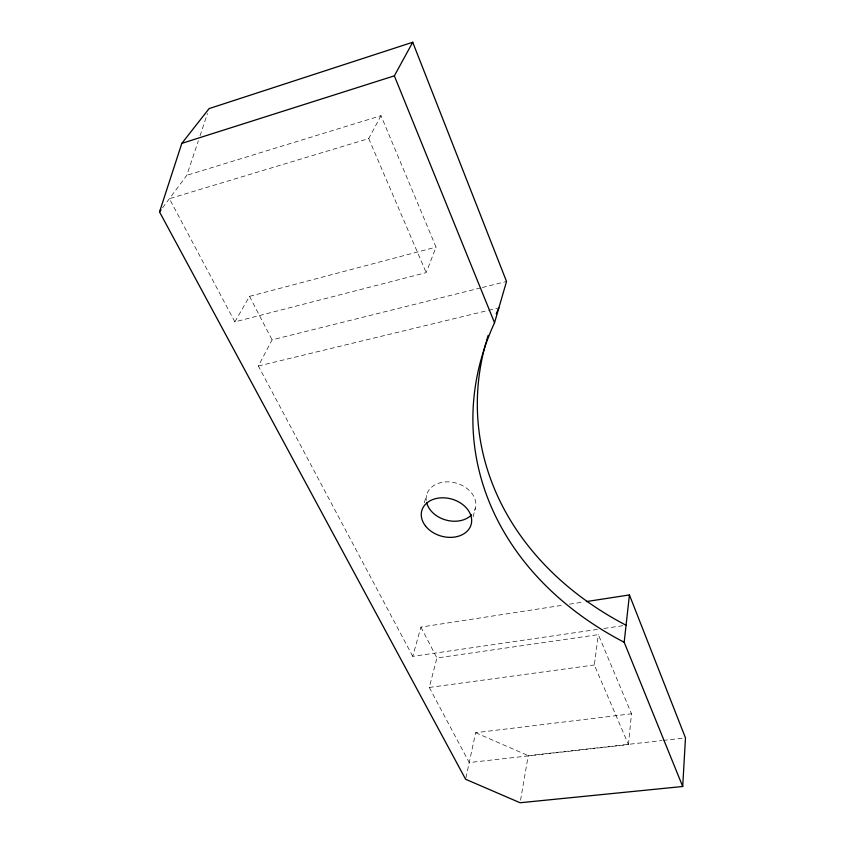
<?xml version="1.0" encoding="UTF-8"?>
<svg xmlns="http://www.w3.org/2000/svg" width="845" height="845" viewBox="0 0 845 845"><rect width="100%" height="100%" fill="white"/><g stroke="black" fill="none" stroke-linecap="round" stroke-linejoin="round"><path stroke-width="0.63" stroke-dasharray="4.22 3.17" d="M628.437 744.572L631.49 713.793L598.344 634.648L436.918 657.97L429.281 687.45L469.218 762.56L628.437 744.572L594.331 664.973L598.344 634.648M520.541 800.204L528.22 755.662L661.888 740.558M465.901 777.981L475.65 732.699L631.49 713.793M473.126 516.876L475.376 508.183M597.457 629.409L412.751 656.364L420.916 627.085L564.27 604.978M424.274 502.743L426.535 495.381M162.557 207.849L186.808 175.327L198.374 140.724M200.022 135.781L207.458 113.536M381 115.68L368.747 138.58L169.391 198.691L234.878 321.861L426.186 272.629L436.041 247.11L381 115.68L186.808 175.327M412.751 656.364L258.369 366.022L272.069 339.848L481.048 287.828M234.878 321.861L249.528 296.352L436.041 247.11M482.315 287.511L506.535 281.48M258.369 366.022L487.354 310.622M488.632 310.316L497.589 308.15M569.477 604.175L583.81 601.967M603.953 628.458L623.473 625.617M429.281 687.45L594.331 664.973M663.198 740.41L682.855 738.181M475.65 732.699L528.22 755.662M249.528 296.352L272.069 339.848M420.916 627.085L436.918 657.97M368.747 138.58L426.186 272.629M426.25 500.42A25.255 19.181 15.8 0 1 455.613 482.939A25.255 19.181 15.8 0 1 473.284 512.757"/><path stroke-width="1.27" d="M682.707 786.494L624.18 642.263A355.249 277.72 -4.4 0 1 494.536 322.748L506.535 281.48L412.73 42.25L209.106 108.593L181.812 143.375L159.525 211.915L465.627 779.27L520.097 802.75L682.707 786.494L685.475 737.886L629.43 594.933L586.419 601.566M624.18 642.263L629.43 594.933M181.812 143.375L394.351 75.849L412.73 42.25M159.525 211.915L161.036 209.877M394.351 75.849L494.536 322.748M626.071 625.237A349.46 275.576 -4.9 0 1 485.991 342.605M486.329 341.401A349.46 275.576 -4.9 0 1 488.167 335.38M496.226 313.801A349.46 275.576 -4.9 0 1 498.867 307.833M471.658 514.763A25.255 19.181 15.8 0 1 446.086 520.087A25.255 19.181 15.8 0 1 426.609 502.469M425.521 526.002A25.625 19.245 15.8 0 0 469.081 528.907A25.625 19.245 15.8 0 0 444.819 497.874A25.625 19.245 15.8 0 0 425.521 526.002"/></g></svg>
